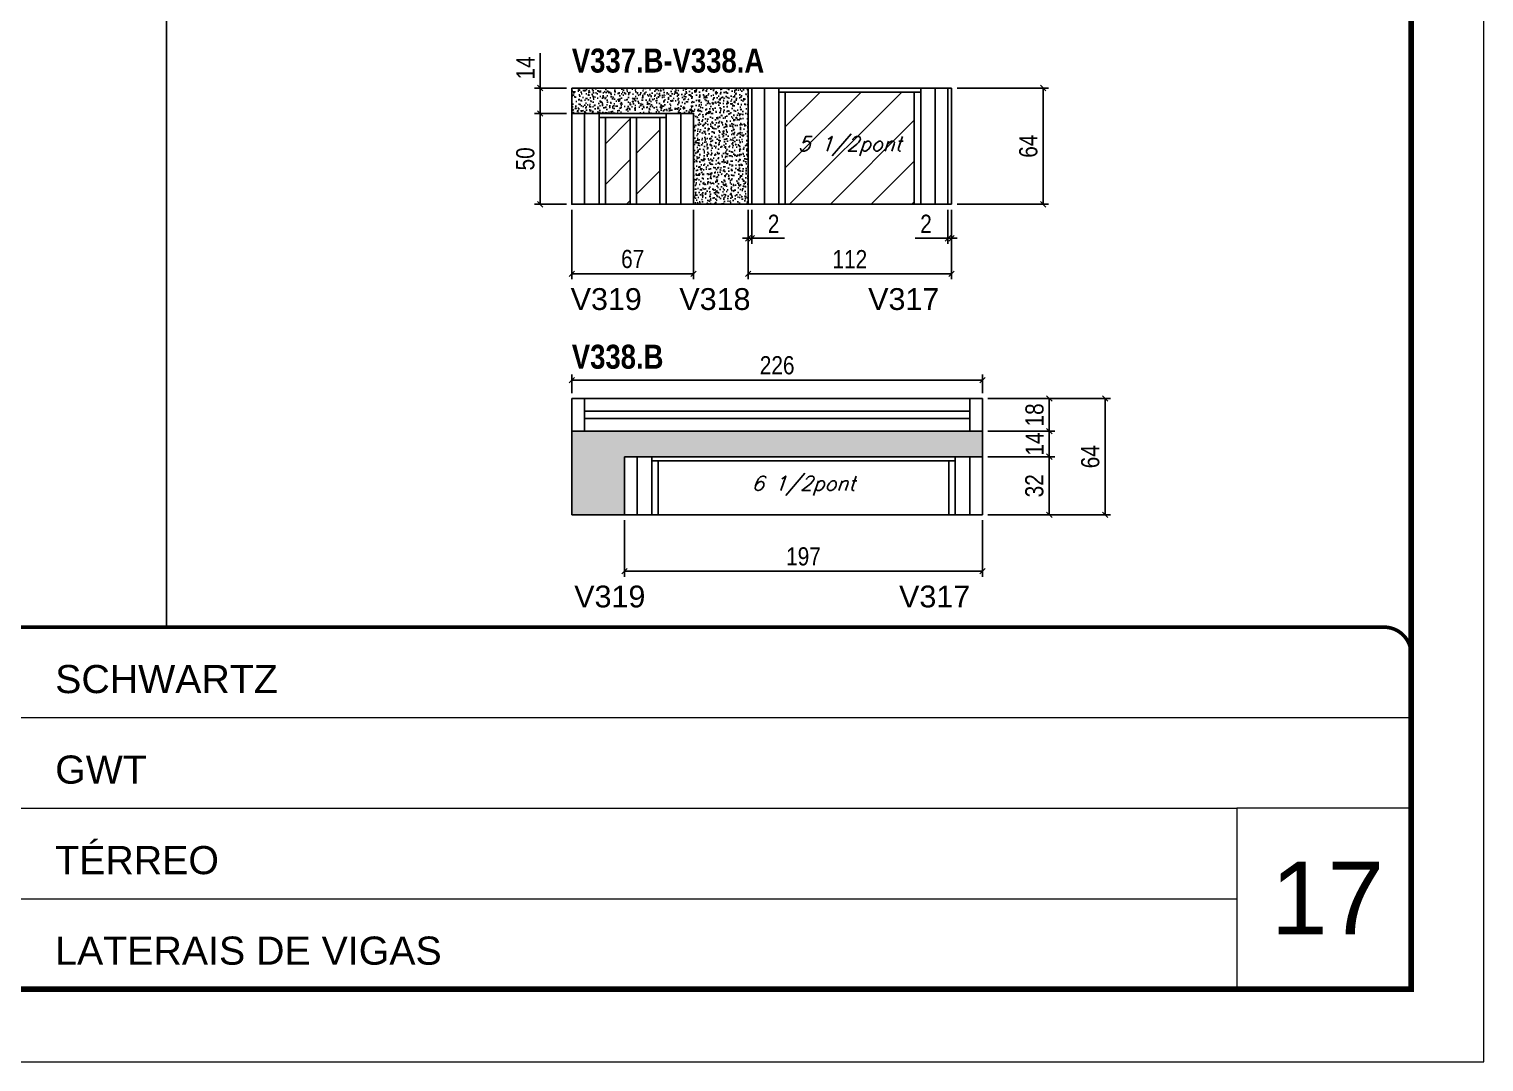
# Model space of a CAD drawing. Extents: x 2603 to 22413, y 1253 to 30260.
# Drawn here: x 13839 to 14639, y 24225 to 24793 of the extents above; entities that cross this region are included whole.
import ezdxf

# ---------------------------------------------------------------- set-up
doc = ezdxf.new("R2010")
doc.units = 0
doc.linetypes.add('CONTINUO', pattern=[0])
doc.linetypes.add('DASHED', pattern=[0.75, 0.5, -0.25])
for name, color, linetype in [('5', 5, 'Continuous'), ('COTA', 241, 'Continuous'), ('NOMENCLATURA', 7, 'Continuous'), ('Painéis', 200, 'Continuous'), ('SARR_2.2x7', 40, 'Continuous'), ('SARR_3.5x7', 81, 'Continuous'), ('texto', 7, 'Continuous')]:
    doc.layers.add(name, color=color, linetype=linetype)
for name, color, linetype, lineweight in [('CARIMBO', 255, 'Continuous', 9), ('Folhas', 255, 'Continuous', 9), ('Hachura', 251, 'Continuous', 9), ('SARRAFO DE PRESSAO', 251, 'DASHED', 9)]:
    doc.layers.add(name, color=color, linetype=linetype, lineweight=lineweight)
doc.styles.add('ARIAL', font='arial.ttf')
doc.styles.add('COTA TECNICA', font='techl___.ttf', dxfattribs={"height": 10})
doc.styles.add('Romans', font='romans.shx')
doc.styles.get("Standard").update_dxf_attribs({"font": 'arial.ttf'})
doc.styles.add('TECNICA', font='techb___.ttf', dxfattribs={"height": 10})
doc.dimstyles.new('PAINEL', dxfattribs={"dimtxt": 10, "dimasz": 3, "dimexe": 3, "dimexo": 3, "dimgap": 3, "dimtad": 1, "dimdec": 1, "dimzin": 12, "dimdsep": 46, "dimtxsty": 'COTA TECNICA', "dimblk1": 'OBLIQUE', "dimblk2": 'OBLIQUE', "dimsah": 1, "dimcen": 0.9, "dimclrd": 4, "dimclre": 4, "dimclrt": 240, "dimadec": 1, "dimazin": 3, "dimtfac": 1, "dimtdec": 1, "dimtmove": 0, "dimatfit": 3, "dimfxl": 1, "dimtolj": 1, "dimtzin": 12, "dimarcsym": 0})

# ---------------------------------------------------------------- blocks, each defined once
blk = doc.blocks.new('9999999999')
at = {"color": 30, "linetype": 'CONTINUO'}
for p, q in [((98564.56, 34379.64), (99583.98, 34379.64)), ((98564.56, 34329.83), (99487.98, 34329.83)), ((99583.98, 34329.83), (99487.98, 34329.83)), ((99487.98, 34329.83), (99487.98, 34230.21)), ((98564.56, 34280.02), (99487.98, 34280.02))]:
    blk.add_line(p, q, dxfattribs=at)
at = {"color": 30, "linetype": 'CONTINUO', "const_width": 2}
blk.add_lwpolyline([(99583.98, 34230.21), (99583.98, 34414.45, 0.414214), (99568.98, 34429.45), (98228.98, 34429.45, 0.414214), (98213.98, 34414.45), (98213.98, 34245.21, 0.414214), (98228.98, 34230.21), (99583.98, 34230.21)], format="xyb", dxfattribs=at)
at = {"layer": 'Folhas'}
blk.add_lwpolyline([(98138.98, 34190.21), (99623.98, 34190.21), (99623.98, 35240.21), (98138.98, 35240.21)], close=True, dxfattribs=at)
at = {"layer": 'Folhas', "color": 30, "const_width": 3}
blk.add_lwpolyline([(98213.98, 34230.21), (99583.98, 34230.21), (99583.98, 35200.21), (98213.98, 35200.21)], close=True, dxfattribs=at)
at = {"color": 7, "linetype": 'Continuous', "ltscale": 5, "style": 'ARIAL'}
for s, height, p in [('SCHWARTZ', 15.483, (98837.68, 34393.13)), ('GWT', 15.483, (98837.68, 34343.32)), ('TÉRREO', 15.483, (98837.68, 34293.51)), ('LATERAIS DE VIGAS', 15.4829, (98837.68, 34243.7))]:
    blk.add_text(s, height=height, dxfattribs=at).set_placement(p)
blk = doc.blocks.new('_Oblique')
at = {"color": 0, "linetype": 'ByBlock', "lineweight": -2}
blk.add_line((-0.5, -0.5), (0.5, 0.5), dxfattribs=at)
blk = doc.blocks.new('*D95')
at = {"layer": 'COTA', "color": 4, "linetype": 'ByBlock', "lineweight": -2, "transparency": 16777216}
for p, q in [((14137.41, 24693.79), (14137.41, 24655.56)), ((14204.41, 24693.79), (14204.41, 24655.56)), ((14204.41, 24658.56), (14137.41, 24658.56))]:
    blk.add_line(p, q, dxfattribs=at)
at = {"layer": 'Defpoints', "color": 0, "linetype": 'ByBlock', "transparency": 16777216}
for p in [(14137.41, 24696.79), (14204.41, 24696.79), (14137.41, 24658.56)]:
    blk.add_point(p, dxfattribs=at)
at = {"layer": 'COTA', "color": 4, "linetype": 'ByBlock', "lineweight": -2, "transparency": 16777216, "xscale": 3, "yscale": 3, "zscale": 3, "rotation": 180}
blk.add_blockref('_Oblique', (14137.41, 24658.56), dxfattribs=at)
at = {"layer": 'COTA', "color": 4, "linetype": 'ByBlock', "lineweight": -2, "transparency": 16777216, "xscale": 3, "yscale": 3, "zscale": 3}
blk.add_blockref('_Oblique', (14204.41, 24658.56), dxfattribs=at)
at = {"layer": 'COTA', "color": 240, "linetype": 'ByBlock', "transparency": 16777216, "insert": (14170.91, 24666.66), "char_height": 10, "attachment_point": 5, "style": 'COTA TECNICA'}
blk.add_mtext('\\A1;67', dxfattribs=at)
blk = doc.blocks.new('*D96')
at = {"layer": 'COTA', "color": 4, "linetype": 'ByBlock', "lineweight": -2, "transparency": 16777216}
for p, q in [((14234.41, 24693.79), (14234.41, 24655.56)), ((14346.41, 24693.79), (14346.41, 24655.56)), ((14346.41, 24658.56), (14234.41, 24658.56))]:
    blk.add_line(p, q, dxfattribs=at)
at = {"layer": 'Defpoints', "color": 0, "linetype": 'ByBlock', "transparency": 16777216}
for p in [(14234.41, 24696.79), (14346.41, 24696.79), (14234.41, 24658.56)]:
    blk.add_point(p, dxfattribs=at)
at = {"layer": 'COTA', "color": 4, "linetype": 'ByBlock', "lineweight": -2, "transparency": 16777216, "xscale": 3, "yscale": 3, "zscale": 3, "rotation": 180}
blk.add_blockref('_Oblique', (14234.41, 24658.56), dxfattribs=at)
at = {"layer": 'COTA', "color": 4, "linetype": 'ByBlock', "lineweight": -2, "transparency": 16777216, "xscale": 3, "yscale": 3, "zscale": 3}
blk.add_blockref('_Oblique', (14346.41, 24658.56), dxfattribs=at)
at = {"layer": 'COTA', "color": 240, "linetype": 'ByBlock', "transparency": 16777216, "insert": (14290.41, 24666.62), "char_height": 10, "attachment_point": 5, "style": 'COTA TECNICA'}
blk.add_mtext('\\A1;112', dxfattribs=at)
blk = doc.blocks.new('*D852')
at = {"layer": 'COTA', "color": 4, "linetype": 'ByBlock', "lineweight": -2, "transparency": 16777216}
for p, q in [((14349.41, 24760.79), (14399.81, 24760.79)), ((14396.81, 24696.79), (14396.81, 24760.79)), ((14349.41, 24696.79), (14399.81, 24696.79))]:
    blk.add_line(p, q, dxfattribs=at)
at = {"layer": 'Defpoints', "color": 0, "linetype": 'ByBlock', "transparency": 16777216}
for p in [(14346.41, 24760.79), (14396.81, 24760.79), (14346.41, 24696.79)]:
    blk.add_point(p, dxfattribs=at)
at = {"layer": 'COTA', "color": 4, "linetype": 'ByBlock', "lineweight": -2, "transparency": 16777216, "xscale": 3, "yscale": 3, "zscale": 3}
for p, rotation in [((14396.81, 24760.79), 90), ((14396.81, 24696.79), 270)]:
    blk.add_blockref('_Oblique', p, dxfattribs=dict(at, rotation=rotation))
at = {"layer": 'COTA', "color": 240, "linetype": 'ByBlock', "transparency": 16777216, "insert": (14388.7, 24728.79), "char_height": 10, "attachment_point": 5, "rotation": 90, "style": 'COTA TECNICA'}
blk.add_mtext('\\A1;64', dxfattribs=at)
blk = doc.blocks.new('*D853')
at = {"layer": 'COTA', "color": 4, "linetype": 'ByBlock', "lineweight": -2, "transparency": 16777216}
for p, q in [((14134.41, 24746.79), (14116.96, 24746.79)), ((14119.96, 24746.79), (14119.96, 24696.79)), ((14134.41, 24696.79), (14116.96, 24696.79))]:
    blk.add_line(p, q, dxfattribs=at)
at = {"layer": 'Defpoints', "color": 0, "linetype": 'ByBlock', "transparency": 16777216}
for p in [(14137.41, 24746.79), (14119.96, 24696.79), (14137.41, 24696.79)]:
    blk.add_point(p, dxfattribs=at)
at = {"layer": 'COTA', "color": 4, "linetype": 'ByBlock', "lineweight": -2, "transparency": 16777216, "xscale": 3, "yscale": 3, "zscale": 3}
for p, rotation in [((14119.96, 24746.79), 90), ((14119.96, 24696.79), 270)]:
    blk.add_blockref('_Oblique', p, dxfattribs=dict(at, rotation=rotation))
at = {"layer": 'COTA', "color": 240, "linetype": 'ByBlock', "transparency": 16777216, "insert": (14111.85, 24721.79), "char_height": 10, "attachment_point": 5, "rotation": 90, "style": 'COTA TECNICA'}
blk.add_mtext('\\A1;50', dxfattribs=at)
blk = doc.blocks.new('*D854')
at = {"layer": 'COTA', "color": 4, "linetype": 'ByBlock', "lineweight": -2, "transparency": 16777216}
for p, q in [((14119.96, 24760.79), (14119.96, 24779.91)), ((14134.41, 24760.79), (14116.96, 24760.79)), ((14119.96, 24746.79), (14119.96, 24760.79)), ((14134.41, 24746.79), (14116.96, 24746.79))]:
    blk.add_line(p, q, dxfattribs=at)
at = {"layer": 'Defpoints', "color": 0, "linetype": 'ByBlock', "transparency": 16777216}
for p in [(14119.96, 24760.79), (14137.41, 24760.79), (14137.41, 24746.79)]:
    blk.add_point(p, dxfattribs=at)
at = {"layer": 'COTA', "color": 4, "linetype": 'ByBlock', "lineweight": -2, "transparency": 16777216, "xscale": 3, "yscale": 3, "zscale": 3}
for p, rotation in [((14119.96, 24760.79), 90), ((14119.96, 24746.79), 270)]:
    blk.add_blockref('_Oblique', p, dxfattribs=dict(at, rotation=rotation))
at = {"layer": 'COTA', "color": 240, "linetype": 'ByBlock', "transparency": 16777216, "insert": (14111.89, 24771.85), "char_height": 10, "attachment_point": 5, "rotation": 90, "style": 'COTA TECNICA'}
blk.add_mtext('\\A1;14', dxfattribs=at)
blk = doc.blocks.new('*D855')
at = {"layer": 'COTA', "color": 4, "linetype": 'ByBlock', "lineweight": -2, "transparency": 16777216}
for p, q in [((14166.41, 24522.9), (14166.41, 24491.88)), ((14363.41, 24522.9), (14363.41, 24491.88)), ((14166.41, 24494.88), (14363.41, 24494.88))]:
    blk.add_line(p, q, dxfattribs=at)
at = {"layer": 'Defpoints', "color": 0, "linetype": 'ByBlock', "transparency": 16777216}
for p in [(14166.41, 24525.9), (14363.41, 24525.9), (14363.41, 24494.88)]:
    blk.add_point(p, dxfattribs=at)
at = {"layer": 'COTA', "color": 4, "linetype": 'ByBlock', "lineweight": -2, "transparency": 16777216, "xscale": 3, "yscale": 3, "zscale": 3, "rotation": 180}
blk.add_blockref('_Oblique', (14166.41, 24494.88), dxfattribs=at)
at = {"layer": 'COTA', "color": 4, "linetype": 'ByBlock', "lineweight": -2, "transparency": 16777216, "xscale": 3, "yscale": 3, "zscale": 3}
blk.add_blockref('_Oblique', (14363.41, 24494.88), dxfattribs=at)
at = {"layer": 'COTA', "color": 240, "linetype": 'ByBlock', "transparency": 16777216, "insert": (14264.91, 24502.99), "char_height": 10, "attachment_point": 5, "style": 'COTA TECNICA'}
blk.add_mtext('\\A1;197', dxfattribs=at)
blk = doc.blocks.new('*D856')
at = {"layer": 'COTA', "color": 4, "linetype": 'ByBlock', "lineweight": -2, "transparency": 16777216}
for p, q in [((14137.41, 24592.9), (14137.41, 24603.06)), ((14363.41, 24600.06), (14137.41, 24600.06)), ((14363.41, 24592.9), (14363.41, 24603.06))]:
    blk.add_line(p, q, dxfattribs=at)
at = {"layer": 'Defpoints', "color": 0, "linetype": 'ByBlock', "transparency": 16777216}
for p in [(14137.41, 24600.06), (14137.41, 24589.9), (14363.41, 24589.9)]:
    blk.add_point(p, dxfattribs=at)
at = {"layer": 'COTA', "color": 4, "linetype": 'ByBlock', "lineweight": -2, "transparency": 16777216, "xscale": 3, "yscale": 3, "zscale": 3, "rotation": 180}
blk.add_blockref('_Oblique', (14137.41, 24600.06), dxfattribs=at)
at = {"layer": 'COTA', "color": 4, "linetype": 'ByBlock', "lineweight": -2, "transparency": 16777216, "xscale": 3, "yscale": 3, "zscale": 3}
blk.add_blockref('_Oblique', (14363.41, 24600.06), dxfattribs=at)
at = {"layer": 'COTA', "color": 240, "linetype": 'ByBlock', "transparency": 16777216, "insert": (14250.41, 24608.16), "char_height": 10, "attachment_point": 5, "style": 'COTA TECNICA'}
blk.add_mtext('\\A1;226', dxfattribs=at)
blk = doc.blocks.new('*D857')
at = {"layer": 'COTA', "color": 4, "linetype": 'ByBlock', "lineweight": -2, "transparency": 16777216}
for p, q in [((14366.41, 24557.9), (14403.2, 24557.9)), ((14400.2, 24557.9), (14400.2, 24525.9)), ((14366.41, 24525.9), (14403.2, 24525.9))]:
    blk.add_line(p, q, dxfattribs=at)
at = {"layer": 'Defpoints', "color": 0, "linetype": 'ByBlock', "transparency": 16777216}
for p in [(14363.41, 24557.9), (14363.41, 24525.9), (14400.2, 24525.9)]:
    blk.add_point(p, dxfattribs=at)
at = {"layer": 'COTA', "color": 4, "linetype": 'ByBlock', "lineweight": -2, "transparency": 16777216, "xscale": 3, "yscale": 3, "zscale": 3}
for p, rotation in [((14400.2, 24557.9), 90), ((14400.2, 24525.9), 270)]:
    blk.add_blockref('_Oblique', p, dxfattribs=dict(at, rotation=rotation))
at = {"layer": 'COTA', "color": 240, "linetype": 'ByBlock', "transparency": 16777216, "insert": (14391.99, 24541.9), "char_height": 10, "attachment_point": 5, "rotation": 90, "style": 'COTA TECNICA'}
blk.add_mtext('\\A1;32', dxfattribs=at)
blk = doc.blocks.new('*D858')
at = {"layer": 'COTA', "color": 4, "linetype": 'ByBlock', "lineweight": -2, "transparency": 16777216}
for p, q in [((14366.41, 24571.9), (14403.2, 24571.9)), ((14400.2, 24557.9), (14400.2, 24571.9)), ((14366.41, 24557.9), (14403.2, 24557.9))]:
    blk.add_line(p, q, dxfattribs=at)
at = {"layer": 'Defpoints', "color": 0, "linetype": 'ByBlock', "transparency": 16777216}
for p in [(14363.41, 24571.9), (14400.2, 24571.9), (14363.41, 24557.9)]:
    blk.add_point(p, dxfattribs=at)
at = {"layer": 'COTA', "color": 4, "linetype": 'ByBlock', "lineweight": -2, "transparency": 16777216, "xscale": 3, "yscale": 3, "zscale": 3}
for p, rotation in [((14400.2, 24571.9), 90), ((14400.2, 24557.9), 270)]:
    blk.add_blockref('_Oblique', p, dxfattribs=dict(at, rotation=rotation))
at = {"layer": 'COTA', "color": 240, "linetype": 'ByBlock', "transparency": 16777216, "insert": (14392.13, 24564.9), "char_height": 10, "attachment_point": 5, "rotation": 90, "style": 'COTA TECNICA'}
blk.add_mtext('\\A1;14', dxfattribs=at)
blk = doc.blocks.new('*D859')
at = {"layer": 'COTA', "color": 4, "linetype": 'ByBlock', "lineweight": -2, "transparency": 16777216}
for p, q in [((14366.41, 24589.9), (14403.2, 24589.9)), ((14400.2, 24571.9), (14400.2, 24589.9)), ((14366.41, 24571.9), (14403.2, 24571.9))]:
    blk.add_line(p, q, dxfattribs=at)
at = {"layer": 'Defpoints', "color": 0, "linetype": 'ByBlock', "transparency": 16777216}
for p in [(14363.41, 24589.9), (14400.2, 24589.9), (14363.41, 24571.9)]:
    blk.add_point(p, dxfattribs=at)
at = {"layer": 'COTA', "color": 4, "linetype": 'ByBlock', "lineweight": -2, "transparency": 16777216, "xscale": 3, "yscale": 3, "zscale": 3}
for p, rotation in [((14400.2, 24589.9), 90), ((14400.2, 24571.9), 270)]:
    blk.add_blockref('_Oblique', p, dxfattribs=dict(at, rotation=rotation))
at = {"layer": 'COTA', "color": 240, "linetype": 'ByBlock', "transparency": 16777216, "insert": (14392.11, 24580.9), "char_height": 10, "attachment_point": 5, "rotation": 90, "style": 'COTA TECNICA'}
blk.add_mtext('\\A1;18', dxfattribs=at)
blk = doc.blocks.new('*D860')
at = {"layer": 'COTA', "color": 4, "linetype": 'ByBlock', "lineweight": -2, "transparency": 16777216}
for p, q in [((14366.41, 24589.9), (14433.89, 24589.9)), ((14430.89, 24525.9), (14430.89, 24589.9)), ((14366.41, 24525.9), (14433.89, 24525.9))]:
    blk.add_line(p, q, dxfattribs=at)
at = {"layer": 'Defpoints', "color": 0, "linetype": 'ByBlock', "transparency": 16777216}
for p in [(14363.41, 24589.9), (14430.89, 24589.9), (14363.41, 24525.9)]:
    blk.add_point(p, dxfattribs=at)
at = {"layer": 'COTA', "color": 4, "linetype": 'ByBlock', "lineweight": -2, "transparency": 16777216, "xscale": 3, "yscale": 3, "zscale": 3}
for p, rotation in [((14430.89, 24589.9), 90), ((14430.89, 24525.9), 270)]:
    blk.add_blockref('_Oblique', p, dxfattribs=dict(at, rotation=rotation))
at = {"layer": 'COTA', "color": 240, "linetype": 'ByBlock', "transparency": 16777216, "insert": (14422.79, 24557.9), "char_height": 10, "attachment_point": 5, "rotation": 90, "style": 'COTA TECNICA'}
blk.add_mtext('\\A1;64', dxfattribs=at)
blk = doc.blocks.new('*D3261')
at = {"layer": 'COTA', "color": 4, "lineweight": -2, "transparency": 16777216}
for p, q in [((14234.41, 24693.79), (14234.41, 24675.08)), ((14236.41, 24693.79), (14236.41, 24675.08)), ((14234.41, 24678.08), (14231.41, 24678.08)), ((14234.41, 24678.08), (14236.41, 24678.08)), ((14236.41, 24678.08), (14254.52, 24678.08))]:
    blk.add_line(p, q, dxfattribs=at)
at = {"layer": 'Defpoints', "color": 0, "transparency": 16777216}
for p in [(14234.41, 24696.79), (14236.41, 24696.79), (14236.41, 24678.08)]:
    blk.add_point(p, dxfattribs=at)
at = {"layer": 'COTA', "color": 4, "lineweight": -2, "transparency": 16777216, "xscale": 3, "yscale": 3, "zscale": 3}
blk.add_blockref('_Oblique', (14234.41, 24678.08), dxfattribs=at)
at = {"layer": 'COTA', "color": 4, "lineweight": -2, "transparency": 16777216, "xscale": 3, "yscale": 3, "zscale": 3, "rotation": 180}
blk.add_blockref('_Oblique', (14236.41, 24678.08), dxfattribs=at)
at = {"layer": 'COTA', "color": 240, "transparency": 16777216, "insert": (14248.46, 24686.08), "char_height": 10, "attachment_point": 5, "style": 'COTA TECNICA'}
blk.add_mtext('\\A1;2', dxfattribs=at)
blk = doc.blocks.new('*D3262')
at = {"layer": 'COTA', "color": 4, "lineweight": -2, "transparency": 16777216}
for p, q in [((14344.41, 24693.79), (14344.41, 24675.08)), ((14346.41, 24693.79), (14346.41, 24675.08)), ((14344.41, 24678.08), (14326.3, 24678.08)), ((14346.41, 24678.08), (14344.41, 24678.08)), ((14346.41, 24678.08), (14349.41, 24678.08))]:
    blk.add_line(p, q, dxfattribs=at)
at = {"layer": 'Defpoints', "color": 0, "transparency": 16777216}
for p in [(14344.41, 24696.79), (14346.41, 24696.79), (14344.41, 24678.08)]:
    blk.add_point(p, dxfattribs=at)
at = {"layer": 'COTA', "color": 4, "lineweight": -2, "transparency": 16777216, "xscale": 3, "yscale": 3, "zscale": 3}
blk.add_blockref('_Oblique', (14344.41, 24678.08), dxfattribs=at)
at = {"layer": 'COTA', "color": 4, "lineweight": -2, "transparency": 16777216, "xscale": 3, "yscale": 3, "zscale": 3, "rotation": 180}
blk.add_blockref('_Oblique', (14346.41, 24678.08), dxfattribs=at)
at = {"layer": 'COTA', "color": 240, "transparency": 16777216, "insert": (14332.35, 24686.08), "char_height": 10, "attachment_point": 5, "style": 'COTA TECNICA'}
blk.add_mtext('\\A1;2', dxfattribs=at)

msp = doc.modelspace()

# ---------------------------------------------------------------- hatches: boundary and pattern name
at = {"layer": 'COTA', "linetype": 'ByBlock'}
h = msp.add_hatch(dxfattribs=at)
h.set_pattern_fill('AR-CONC', color=256, scale=0.03)
h.set_pattern_definition([(50, (-115875.582, -5245.82), (5.46554007, -0.47817257), [0.5715, -6.2865]), (355, (-115875.582, -5245.82), (-1.05730264, 5.73170536), [0.4572, -5.02921753]), (100.4514447, (-115875.1266, -5245.86), (4.40823741, 5.25353256), [0.48570026, -5.34270734]), (46.1842, (-115875.582, -5244.296), (8.13237123, -1.26126984), [0.85725, -9.42975]), (96.6355576, (-115874.904, -5244.401), (7.122124, 7.42278374), [0.7285507, -8.01406824]), (351.184151, (-115875.582, -5244.296), (7.122124, 7.42278374), [0.685799, -7.54379196]), (21, (-115874.82, -5244.677), (4.54843174, -3.06795595), [0.5715, -6.2865]), (326, (-115874.82, -5244.677), (1.85406085, 5.52563898), [0.4572, -5.0292]), (71.451445, (-115874.441, -5244.9326), (6.40249258, 2.45768307), [0.48570026, -5.34269813]), (37.5, (-115875.582, -5245.8199), (0.092658098, 2.536651166), [0, -4.96824, 0, -5.1054, 0, -5.04825]), (7.5, (-115875.582, -5245.82), (2.004589875, 3.005417245), [0, -2.91084, 0, -4.85394, 0, -1.92405]), (327.5, (-115877.2813, -5245.82), (4.067717855, -0.17186232), [0, -1.905, 0, -5.9436, 0, -7.8867]), (317.5, (-115878.0433, -5245.82), (4.44387544, 0.76279473), [0, -2.4765, 0, -3.94716, 0, -5.6007])])
h.paths.add_polyline_path([(14204.41, 24696.79), (14234.41, 24696.79), (14234.41, 24760.79), (14137.41, 24760.79), (14137.41, 24746.79), (14204.41, 24746.79)])
h = msp.add_hatch(dxfattribs=at)
h.set_pattern_fill('AR-CONC', color=256, scale=0.03)
h.set_pattern_definition([(50, (-115866.6203, -5371.0305), (5.46554007, -0.47817257), [0.5715, -6.2865]), (355, (-115866.62, -5371.0305), (-1.05730264, 5.73170536), [0.4572, -5.02921753]), (100.4514447, (-115866.165, -5371.0704), (4.40823741, 5.25353256), [0.48570026, -5.34270734]), (46.1842, (-115866.62, -5369.5065), (8.13237123, -1.26126984), [0.85725, -9.42975]), (96.6355576, (-115865.9426, -5369.612), (7.122124, 7.42278374), [0.7285507, -8.01406824]), (351.184151, (-115866.62, -5369.5065), (7.122124, 7.42278374), [0.685799, -7.54379196]), (21, (-115865.8583, -5369.8875), (4.54843174, -3.06795595), [0.5715, -6.2865]), (326, (-115865.858, -5369.8875), (1.85406085, 5.52563898), [0.4572, -5.0292]), (71.451445, (-115865.479, -5370.143), (6.40249258, 2.45768307), [0.48570026, -5.34269813]), (37.5, (-115866.6203, -5371.0305), (0.092658098, 2.536651166), [0, -4.96824, 0, -5.1054, 0, -5.04825]), (7.5, (-115866.6203, -5371.0305), (2.004589875, 3.005417245), [0, -2.91084, 0, -4.85394, 0, -1.92405]), (327.5, (-115868.3195, -5371.0305), (4.067717855, -0.17186232), [0, -1.905, 0, -5.9436, 0, -7.8867]), (317.5, (-115869.0815, -5371.0305), (4.44387544, 0.76279473), [0, -2.4765, 0, -3.94716, 0, -5.6007])])
h.paths.add_polyline_path([(14363.41, 24557.9), (14363.41, 24571.9), (14137.41, 24571.9), (14137.41, 24525.9), (14166.41, 24525.9), (14166.41, 24557.9)])
at = {"layer": 'Hachura', "linetype": 'ByBlock'}
h = msp.add_hatch(dxfattribs=at)
h.set_pattern_fill('ANSI31', color=256, scale=5)
h.paths.add_polyline_path([(14169.57, 24744.59), (14155.91, 24744.59), (14155.91, 24696.79), (14169.57, 24696.79)])
h.paths.add_polyline_path([(14173.07, 24696.79), (14185.91, 24696.79), (14185.91, 24744.59), (14173.07, 24744.59)])
h.paths.add_polyline_path([(14254.91, 24696.79), (14325.91, 24696.79), (14325.91, 24758.59), (14254.91, 24758.59)])

# ---------------------------------------------------------------- linework, layer by layer
at = {"layer": 'COTA', "linetype": 'ByBlock'}
for p, q in [((13914.38, 25234.87), (13914.38, 24464.12)), ((14234.41, 24760.79), (14137.41, 24760.79)), ((14137.41, 24746.79), (14137.41, 24760.79)), ((14234.41, 24696.79), (14204.41, 24696.79)), ((14137.41, 24525.9), (14137.41, 24571.9)), ((14363.41, 24557.9), (14363.41, 24571.9)), ((14166.41, 24525.9), (14137.41, 24525.9))]:
    msp.add_line(p, q, dxfattribs=at)
at = {"layer": 'Painéis', "linetype": 'Continuous'}
for p, q in [((14234.41, 24760.79), (14346.41, 24760.79)), ((14234.41, 24696.79), (14234.41, 24760.79)), ((14236.41, 24696.79), (14236.41, 24760.79)), ((14344.41, 24760.79), (14344.41, 24696.79)), ((14346.41, 24760.79), (14346.41, 24696.79)), ((14346.41, 24696.79), (14234.41, 24696.79)), ((14137.41, 24589.9), (14363.41, 24589.9)), ((14137.41, 24571.9), (14137.41, 24589.9)), ((14363.41, 24571.9), (14363.41, 24589.9)), ((14137.41, 24571.9), (14363.41, 24571.9)), ((14166.41, 24557.9), (14166.41, 24525.9)), ((14166.41, 24557.9), (14363.41, 24557.9)), ((14363.41, 24557.9), (14363.41, 24525.9)), ((14166.41, 24525.9), (14363.41, 24525.9))]:
    msp.add_line(p, q, dxfattribs=at)
msp.add_lwpolyline([(14137.41, 24746.79), (14204.41, 24746.79), (14204.41, 24696.79), (14137.41, 24696.79)], close=True, dxfattribs=at)
at = {"layer": 'SARR_2.2x7', "linetype": 'Continuous'}
for p, q in [((14243.41, 24760.79), (14243.41, 24696.79)), ((14329.41, 24758.59), (14251.41, 24758.59)), ((14337.41, 24760.79), (14337.41, 24696.79)), ((14144.41, 24746.79), (14144.41, 24696.79)), ((14189.41, 24744.59), (14152.41, 24744.59)), ((14197.41, 24746.79), (14197.41, 24696.79)), ((14144.41, 24571.9), (14144.41, 24589.9)), ((14356.41, 24571.9), (14356.41, 24589.9)), ((14144.41, 24582.9), (14356.41, 24582.9)), ((14144.41, 24578.9), (14356.41, 24578.9)), ((14173.41, 24557.9), (14173.41, 24525.9)), ((14356.41, 24557.9), (14356.41, 24525.9)), ((14181.41, 24555.7), (14348.41, 24555.7))]:
    msp.add_line(p, q, dxfattribs=at)
at = {"layer": 'SARR_3.5x7'}
for p, q in [((14251.41, 24760.79), (14251.41, 24696.79)), ((14254.91, 24758.59), (14254.91, 24696.79)), ((14325.91, 24758.59), (14325.91, 24696.79)), ((14329.41, 24760.79), (14329.41, 24696.79)), ((14152.41, 24746.79), (14152.41, 24696.79)), ((14155.91, 24744.59), (14155.91, 24696.79)), ((14169.57, 24744.59), (14169.57, 24696.79)), ((14173.07, 24744.59), (14173.07, 24696.79)), ((14185.91, 24744.59), (14185.91, 24696.79)), ((14189.41, 24746.79), (14189.41, 24696.79)), ((14181.41, 24557.9), (14181.41, 24525.9)), ((14348.41, 24557.9), (14348.41, 24525.9)), ((14184.91, 24555.7), (14184.91, 24525.9)), ((14344.91, 24555.7), (14344.91, 24525.9))]:
    msp.add_line(p, q, dxfattribs=at)

# ---------------------------------------------------------------- block references
at = {"layer": 'SARRAFO DE PRESSAO', "color": 6, "linetype": 'ByBlock'}
msp.add_blockref('9999999999', (-84984.6, -9965.33), dxfattribs=at)

# ---------------------------------------------------------------- texts
at = {"layer": '5', "linetype": 'Continuous'}
for s, rotation, p in [('V319', 359.99996, (14136.78, 24638.66)), ('V318', 359.99996, (14196.59, 24638.66)), ('V317', 359.99996, (14300.52, 24638.66)), ('V319', 0.00004, (14138.74, 24474.98)), ('V317', 359.99996, (14317.52, 24474.98))]:
    msp.add_text(s, height=12, rotation=rotation, dxfattribs=at).set_placement(p)
at = {"layer": 'CARIMBO', "style": 'ARIAL'}
msp.add_text('17', height=40, dxfattribs=at).set_placement((14522.24, 24295.02))
at = {"layer": 'NOMENCLATURA', "style": 'TECNICA'}
for s, p in [('V337.B-V338.A', (14137.41, 24769.31)), ('V338.B', (14137.41, 24606.33))]:
    msp.add_text(s, height=13.2, dxfattribs=at).set_placement(p)
at = {"layer": 'texto', "color": 2, "char_height": 8, "attachment_point": 5, "style": 'Romans'}
for s, insert in [('{\\Q19;\\C256;5 1/2pont}', (14290.41, 24728.79)), ('{\\Q19;\\C256;6 1/2pont}', (14264.91, 24541.9))]:
    msp.add_mtext(s, dxfattribs=dict(at, insert=insert))

# ---------------------------------------------------------------- dimensions: what is measured, and where the dimension line sits
at = {"layer": 'COTA', "linetype": 'ByBlock'}
for base, p1, p2, angle, picture, middle in [((14119.96, 24760.79), (14137.41, 24746.79), (14137.41, 24760.79), 90, '*D854', (14111.89, 24771.85)), ((14396.81, 24760.79), (14346.41, 24696.79), (14346.41, 24760.79), 90, '*D852', (14388.7, 24728.79)), ((14119.96, 24696.79), (14137.41, 24746.79), (14137.41, 24696.79), 90, '*D853', (14111.85, 24721.79)), ((14137.41, 24658.56), (14204.41, 24696.79), (14137.41, 24696.79), 180, '*D95', (14170.91, 24666.66)), ((14234.41, 24658.56), (14346.41, 24696.79), (14234.41, 24696.79), 180, '*D96', (14290.41, 24666.62)), ((14400.2, 24589.9), (14363.41, 24571.9), (14363.41, 24589.9), 90, '*D859', (14392.11, 24580.9)), ((14430.89, 24589.9), (14363.41, 24525.9), (14363.41, 24589.9), 90, '*D860', (14422.79, 24557.9)), ((14400.2, 24525.9), (14363.41, 24557.9), (14363.41, 24525.9), 90, '*D857', (14391.99, 24541.9))]:
    dim = msp.add_linear_dim(base=base, p1=p1, p2=p2, angle=angle, dimstyle='PAINEL', dxfattribs=at)
    dim.commit()
    dim.dimension.update_dxf_attribs({"geometry": picture, "text_midpoint": middle})
at = {"layer": 'COTA'}
for base, p1, p2, picture, middle in [((14236.41, 24678.08), (14234.41, 24696.79), (14236.41, 24696.79), '*D3261', (14248.46, 24686.08)), ((14344.41, 24678.08), (14346.41, 24696.79), (14344.41, 24696.79), '*D3262', (14332.35, 24686.08))]:
    dim = msp.add_linear_dim(base=base, p1=p1, p2=p2, dimstyle='PAINEL', dxfattribs=at)
    dim.commit()
    dim.dimension.update_dxf_attribs({"geometry": picture, "text_midpoint": middle})
at = {"layer": 'COTA', "linetype": 'ByBlock'}
for base, p1, p2, picture, middle in [((14137.41, 24600.06), (14363.41, 24589.9), (14137.41, 24589.9), '*D856', (14250.41, 24608.16)), ((14363.41, 24494.88), (14166.41, 24525.9), (14363.41, 24525.9), '*D855', (14264.91, 24502.99))]:
    dim = msp.add_linear_dim(base=base, p1=p1, p2=p2, dimstyle='PAINEL', dxfattribs=at)
    dim.commit()
    dim.dimension.update_dxf_attribs({"geometry": picture, "text_midpoint": middle})
dim = msp.add_linear_dim(base=(14400.2, 24571.9), p1=(14363.41, 24557.9), p2=(14363.41, 24571.9), angle=90, dimstyle='PAINEL', dxfattribs=at)
dim.commit()
dim.dimension.update_dxf_attribs({"geometry": '*D858', "text_midpoint": (14400.2, 24564.9), "dimtype": 160})

doc.saveas('drawing.dxf')
